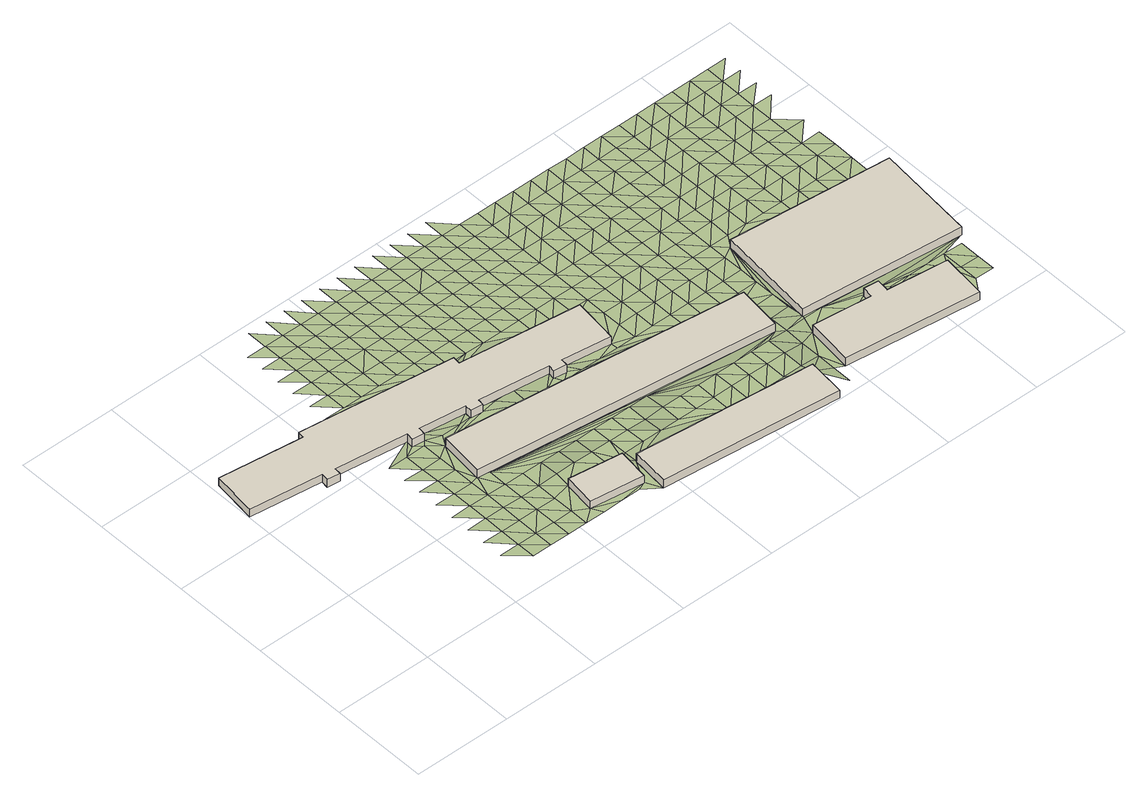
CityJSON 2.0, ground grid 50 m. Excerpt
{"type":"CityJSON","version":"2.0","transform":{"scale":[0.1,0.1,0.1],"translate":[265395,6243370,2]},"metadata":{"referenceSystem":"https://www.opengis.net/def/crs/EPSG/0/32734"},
"CityObjects":{
"building1":{"type":"Building","attributes":{"building":"industrial","building:levels":"1","footprint":{"type":"Polygon"},"plus_code":"CVXCXHXV+X3R","ground_height":2.72,"building_height":4.1,"roof_height":6.82},"geometry":[{"type":"Solid","lod":"1","boundaries":[[[[0,1,2,3]],[[1,4,5,2]],[[4,6,7,5]],[[6,8,9,7]],[[8,10,11,9]],[[10,12,13,11]],[[12,14,15,13]],[[14,16,17,15]],[[16,18,19,17]],[[18,20,21,19]],[[20,22,23,21]],[[22,24,25,23]],[[24,26,27,25]],[[26,28,29,27]],[[28,30,31,29]],[[30,32,33,31]],[[32,34,35,33]],[[34,36,37,35]],[[36,38,39,37]],[[38,40,41,39]],[[40,42,43,41]],[[42,44,45,43]],[[44,46,47,45]],[[46,0,3,47]],[[3,2,5,7,9,11,13,15,17,19,21,23,25,27,29,31,33,35,37,39,41,43,45,47]],[[46,44,42,40,38,36,34,32,30,28,26,24,22,20,18,16,14,12,10,8,6,4,1,0]]]]}]},
"building2":{"type":"Building","attributes":{"building":"industrial","building:levels":"1","footprint":{"type":"Polygon"},"plus_code":"C3X2XFXM+XMV","ground_height":2.68,"building_height":4.1,"roof_height":6.78},"geometry":[{"type":"Solid","lod":"1","boundaries":[[[[48,49,50,51]],[[49,52,53,50]],[[52,54,55,53]],[[54,48,51,55]],[[51,50,53,55]],[[54,52,49,48]]]]}]},
"building3":{"type":"Building","attributes":{"building":"industrial","building:levels":"1","footprint":{"type":"Polygon"},"plus_code":"C5X2X7X7+XQV","ground_height":3.08,"building_height":4.1,"roof_height":7.18},"geometry":[{"type":"Solid","lod":"1","boundaries":[[[[56,57,58,59]],[[57,60,61,58]],[[60,62,63,61]],[[62,56,59,63]],[[59,58,61,63]],[[62,60,57,56]]]]}]},
"building4":{"type":"Building","attributes":{"building":"industrial","building:levels":"1","footprint":{"type":"Polygon"},"plus_code":"C6X5XWX8+X6R","ground_height":3.13,"building_height":4.1,"roof_height":7.23},"geometry":[{"type":"Solid","lod":"1","boundaries":[[[[64,65,66,67]],[[65,68,69,66]],[[68,70,71,69]],[[70,64,67,71]],[[67,66,69,71]],[[70,68,65,64]]]]}]},
"building5":{"type":"Building","attributes":{"building":"industrial","building:levels":"1","footprint":{"type":"Polygon"},"plus_code":"CCXXX3XM+XWW","ground_height":3.3,"building_height":4.1,"roof_height":7.4},"geometry":[{"type":"Solid","lod":"1","boundaries":[[[[72,73,74,75]],[[73,76,77,74]],[[76,78,79,77]],[[78,80,81,79]],[[80,82,83,81]],[[82,84,85,83]],[[84,86,87,85]],[[86,72,75,87]],[[75,74,77,79,81,83,85,87]],[[86,84,82,80,78,76,73,72]]]]}]},
"building6":{"type":"Building","attributes":{"building":"industrial","building:levels":"1","footprint":{"type":"Polygon"},"plus_code":"CFXMXJXW+X6V","ground_height":3.18,"building_height":4.1,"roof_height":7.28},"geometry":[{"type":"Solid","lod":"1","boundaries":[[[[88,89,90,91]],[[89,92,93,90]],[[92,94,95,93]],[[94,88,91,95]],[[91,90,93,95]],[[94,92,89,88]]]]}]},
"terrain1":{"type":"TINRelief","geometry":[{"type":"CompositeSurface","lod":"1","boundaries":[[[96,97,98]],[[99,100,96]],[[101,96,98]],[[102,103,99]],[[96,104,99]],[[105,102,106]],[[101,104,96]],[[102,99,107]],[[108,109,106]],[[99,104,107]],[[106,102,110]],[[111,108,112]],[[113,104,101]],[[110,102,107]],[[114,108,106]],[[112,115,116]],[[114,106,110]],[[107,104,117]],[[113,118,104]],[[112,108,119]],[[115,120,121]],[[110,107,117]],[[117,104,118]],[[119,108,114]],[[122,115,112]],[[110,123,114]],[[121,120,124]],[[122,112,119]],[[118,113,125]],[[110,117,123]],[[126,120,115]],[[119,114,127]],[[126,115,122]],[[118,128,117]],[[122,119,127]],[[123,129,114]],[[127,114,129]],[[128,118,125]],[[124,120,130]],[[131,120,126]],[[130,120,131]],[[123,117,132]],[[132,117,128]],[[129,133,127]],[[57,122,127]],[[126,122,57]],[[134,129,123]],[[125,48,128]],[[135,130,131]],[[126,57,131]],[[136,137,138]],[[134,123,132]],[[139,140,141]],[[125,142,48]],[[133,129,143]],[[131,57,135]],[[134,143,129]],[[144,136,145]],[[146,132,128]],[[146,128,48]],[[147,148,135]],[[57,147,135]],[[146,134,132]],[[136,138,149]],[[145,150,151]],[[142,152,48]],[[153,133,143]],[[145,136,154]],[[150,155,156]],[[143,134,153]],[[146,157,134]],[[149,154,136]],[[141,138,139]],[[147,158,148]],[[158,147,57]],[[159,150,145]],[[155,160,161]],[[134,157,153]],[[159,145,154]],[[162,155,150]],[[133,153,163]],[[154,149,164]],[[162,150,159]],[[57,165,158]],[[152,166,48]],[[146,167,157]],[[148,158,168]],[[149,138,141]],[[160,155,169]],[[159,154,170]],[[167,153,157]],[[162,169,155]],[[164,170,154]],[[57,171,165]],[[172,173,160]],[[141,140,174]],[[133,163,175]],[[159,176,162]],[[172,160,169]],[[177,167,146]],[[163,153,167]],[[170,176,159]],[[166,152,178]],[[141,164,149]],[[158,165,168]],[[127,133,179]],[[162,180,169]],[[170,164,181]],[[176,180,162]],[[182,177,146]],[[57,183,171]],[[172,169,184]],[[175,185,133]],[[163,167,186]],[[180,184,169]],[[68,166,178]],[[176,170,187]],[[181,188,170]],[[177,186,167]],[[141,181,164]],[[189,172,190]],[[180,176,187]],[[184,190,172]],[[170,188,187]],[[186,175,163]],[[68,191,166]],[[182,186,177]],[[192,193,171]],[[180,194,184]],[[185,195,133]],[[188,181,196]],[[166,191,182]],[[194,180,187]],[[141,196,181]],[[190,184,197]],[[198,186,182]],[[198,175,186]],[[187,188,199]],[[197,184,194]],[[183,192,171]],[[182,191,200]],[[196,199,188]],[[192,201,193]],[[202,190,203]],[[200,198,182]],[[204,133,195]],[[205,194,187]],[[203,190,197]],[[206,196,141]],[[198,185,175]],[[199,205,187]],[[191,207,200]],[[208,197,194]],[[183,201,192]],[[141,174,206]],[[209,199,196]],[[200,207,198]],[[205,208,194]],[[206,209,196]],[[203,197,210]],[[133,204,179]],[[185,198,211]],[[205,199,212]],[[208,210,197]],[[193,201,213]],[[199,209,212]],[[207,211,198]],[[214,215,203]],[[183,216,201]],[[207,191,217]],[[208,205,218]],[[210,214,203]],[[219,174,220]],[[174,219,206]],[[209,206,219]],[[195,185,211]],[[212,218,205]],[[208,221,210]],[[209,222,212]],[[207,217,211]],[[218,221,208]],[[219,222,209]],[[201,216,213]],[[214,210,223]],[[219,220,224]],[[195,211,225]],[[218,212,226]],[[221,223,210]],[[222,226,212]],[[211,217,225]],[[227,214,228]],[[221,218,229]],[[223,228,214]],[[222,219,224]],[[216,230,231]],[[216,231,213]],[[195,225,204]],[[229,218,226]],[[217,191,232]],[[221,233,223]],[[222,234,226]],[[225,217,235]],[[233,221,229]],[[224,234,222]],[[56,183,57]],[[236,224,220]],[[228,223,237]],[[238,231,230]],[[229,226,239]],[[204,225,240]],[[237,223,233]],[[234,239,226]],[[235,240,225]],[[241,228,242]],[[179,243,127]],[[244,238,230]],[[245,233,229]],[[242,228,237]],[[234,224,246]],[[240,179,204]],[[239,245,229]],[[235,217,232]],[[247,238,244]],[[248,237,233]],[[216,183,249]],[[239,234,250]],[[240,235,251]],[[245,248,233]],[[246,250,234]],[[236,246,224]],[[237,252,242]],[[244,253,247]],[[240,254,179]],[[255,245,239]],[[248,252,237]],[[250,255,239]],[[254,240,251]],[[236,220,256]],[[232,251,235]],[[257,258,242]],[[259,248,245]],[[252,257,242]],[[249,230,216]],[[250,246,260]],[[259,245,255]],[[236,260,246]],[[254,261,179]],[[262,232,191]],[[252,248,263]],[[250,264,255]],[[247,253,265]],[[266,254,251]],[[267,248,259]],[[232,266,251]],[[250,260,264]],[[257,252,263]],[[248,267,263]],[[259,255,268]],[[230,249,244]],[[255,264,268]],[[266,261,254]],[[257,269,270]],[[260,236,271]],[[267,259,272]],[[269,257,263]],[[179,261,273]],[[264,260,271]],[[236,274,271]],[[272,259,268]],[[275,265,253]],[[266,232,276]],[[267,277,263]],[[244,249,253]],[[264,278,268]],[[276,232,279]],[[236,256,274]],[[277,267,272]],[[266,273,261]],[[278,264,271]],[[269,263,280]],[[281,179,273]],[[272,268,282]],[[280,263,277]],[[266,276,273]],[[282,268,278]],[[283,265,275]],[[284,269,285]],[[271,274,286]],[[277,272,287]],[[285,269,280]],[[249,275,253]],[[256,288,274]],[[278,271,286]],[[274,288,286]],[[287,272,282]],[[279,289,276]],[[283,290,265]],[[291,280,277]],[[262,279,232]],[[292,256,265]],[[282,278,293]],[[273,276,289]],[[289,279,294]],[[291,277,287]],[[290,292,265]],[[293,278,286]],[[183,56,249]],[[285,280,295]],[[282,296,287]],[[249,283,275]],[[291,295,280]],[[288,256,297]],[[286,288,297]],[[296,282,293]],[[273,289,281]],[[298,285,299]],[[179,281,243]],[[292,297,256]],[[279,262,294]],[[300,290,283]],[[301,291,287]],[[295,299,285]],[[293,286,302]],[[301,287,296]],[[294,303,289]],[[297,302,286]],[[300,283,304]],[[305,292,290]],[[295,291,306]],[[304,283,249]],[[307,296,293]],[[303,281,289]],[[303,294,308]],[[301,306,291]],[[292,305,297]],[[290,300,305]],[[302,307,293]],[[309,299,295]],[[262,308,294]],[[310,301,296]],[[306,309,295]],[[311,302,297]],[[307,310,296]],[[303,312,281]],[[313,314,299]],[[311,297,305]],[[300,304,315]],[[306,301,316]],[[309,313,299]],[[317,304,249]],[[318,307,302]],[[310,316,301]],[[300,315,305]],[[303,308,319]],[[302,311,318]],[[315,304,317]],[[320,309,306]],[[321,308,262]],[[303,319,312]],[[319,308,321]],[[316,320,306]],[[310,307,322]],[[281,312,243]],[[307,318,323]],[[324,313,309]],[[311,305,325]],[[249,326,317]],[[315,327,305]],[[320,324,309]],[[307,323,322]],[[311,325,318]],[[310,328,316]],[[325,305,327]],[[329,312,319]],[[262,330,321]],[[331,315,317]],[[324,332,313]],[[310,322,328]],[[262,333,334]],[[326,335,317]],[[323,318,336]],[[320,316,337]],[[329,243,312]],[[321,338,319]],[[325,336,318]],[[262,334,330]],[[331,317,335]],[[315,339,327]],[[316,328,337]],[[320,340,324]],[[329,319,338]],[[338,321,330]],[[249,56,326]],[[323,341,322]],[[315,331,339]],[[336,342,323]],[[330,334,72]],[[343,325,327]],[[335,326,344]],[[320,337,340]],[[332,324,345]],[[328,322,341]],[[323,342,341]],[[325,343,336]],[[343,327,339]],[[346,329,338]],[[346,243,329]],[[324,340,345]],[[331,335,347]],[[335,344,348]],[[330,72,349]],[[350,342,336]],[[328,351,337]],[[326,56,344]],[[349,338,330]],[[328,341,352]],[[339,331,347]],[[347,335,348]],[[336,343,350]],[[346,353,243]],[[340,337,351]],[[349,346,338]],[[328,352,351]],[[353,354,243]],[[343,339,355]],[[356,341,342]],[[342,350,357]],[[56,243,354]],[[358,348,344]],[[347,355,339]],[[340,359,345]],[[356,352,341]],[[340,351,360]],[[342,357,356]],[[361,353,346]],[[346,349,362]],[[344,56,358]],[[350,343,363]],[[340,360,359]],[[355,363,343]],[[361,346,362]],[[347,348,364]],[[354,353,365]],[[358,366,348]],[[367,357,350]],[[368,351,352]],[[356,369,352]],[[361,365,353]],[[364,355,347]],[[370,56,354]],[[363,367,350]],[[364,348,366]],[[368,360,351]],[[352,369,368]],[[362,349,371]],[[365,370,354]],[[372,358,56]],[[373,363,355]],[[357,374,356]],[[367,375,357]],[[361,370,365]],[[372,366,358]],[[355,364,373]],[[371,361,362]],[[56,370,372]],[[360,376,359]],[[369,356,374]],[[357,375,374]],[[377,360,368]],[[363,378,367]],[[360,377,376]],[[363,373,379]],[[380,371,349]],[[364,366,381]],[[368,369,382]],[[372,383,366]],[[378,375,367]],[[363,379,378]],[[382,369,374]],[[364,381,373]],[[381,366,383]],[[361,92,370]],[[384,377,368]],[[375,385,374]],[[368,382,386]],[[349,387,380]],[[379,373,388]],[[372,370,92]],[[385,375,378]],[[381,388,373]],[[368,386,384]],[[376,377,389]],[[383,372,92]],[[382,374,390]],[[378,379,391]],[[385,390,374]],[[381,383,92]],[[377,384,389]],[[379,388,391]],[[392,386,382]],[[393,371,380]],[[381,92,388]],[[390,392,382]],[[385,378,394]],[[395,378,391]],[[384,386,396]],[[394,390,385]],[[395,394,378]],[[392,396,386]],[[380,387,393]],[[388,92,397]],[[391,388,398]],[[399,371,393]],[[384,400,389]],[[401,392,390]],[[396,402,384]],[[391,398,395]],[[398,388,397]],[[390,394,401]],[[384,402,400]],[[392,403,396]],[[392,401,404]],[[405,397,92]],[[394,395,406]],[[398,407,395]],[[403,402,396]],[[392,404,403]],[[371,408,361]],[[394,406,401]],[[406,395,407]],[[409,398,397]],[[410,411,399]],[[400,402,412]],[[404,401,413]],[[402,403,414]],[[409,397,405]],[[406,413,401]],[[415,407,398]],[[402,414,412]],[[403,404,416]],[[92,417,405]],[[410,418,411]],[[398,409,415]],[[404,413,416]],[[411,418,399]],[[419,406,407]],[[420,414,403]],[[419,407,415]],[[403,416,420]],[[399,408,371]],[[421,413,406]],[[422,409,405]],[[412,414,423]],[[420,424,414]],[[406,419,421]],[[416,413,425]],[[422,405,426]],[[418,427,399]],[[410,428,418]],[[429,415,409]],[[414,424,423]],[[417,426,405]],[[425,420,416]],[[425,413,421]],[[409,422,429]],[[430,419,415]],[[431,424,420]],[[430,415,429]],[[431,420,425]],[[426,432,422]],[[433,421,419]],[[424,434,423]],[[417,432,426]],[[419,430,433]],[[434,424,431]],[[418,428,427]],[[422,435,429]],[[436,425,421]],[[432,435,422]],[[408,399,427]],[[434,437,423]],[[438,428,439]],[[436,421,433]],[[429,440,430]],[[441,431,425]],[[417,92,89]],[[435,440,429]],[[417,442,432]],[[441,425,436]],[[443,434,431]],[[430,444,433]],[[428,445,427]],[[428,438,446]],[[417,447,442]],[[440,444,430]],[[448,435,432]],[[441,443,431]],[[428,446,445]],[[449,437,434]],[[433,450,436]],[[451,446,438]],[[432,442,448]],[[444,450,433]],[[452,440,435]],[[434,443,449]],[[436,453,441]],[[446,454,445]],[[440,452,444]],[[427,445,408]],[[435,448,452]],[[450,453,436]],[[442,447,455]],[[451,454,446]],[[456,443,441]],[[453,457,441]],[[444,458,450]],[[454,459,445]],[[444,452,460]],[[448,442,461]],[[442,455,462]],[[457,456,441]],[[89,447,417]],[[463,449,443]],[[458,453,450]],[[444,460,458]],[[448,461,452]],[[442,462,461]],[[443,456,463]],[[464,457,453]],[[465,460,452]],[[464,453,458]],[[466,462,455]],[[465,452,461]],[[455,447,89]],[[456,457,467]],[[468,457,464]],[[458,460,469]],[[465,470,460]],[[456,467,463]],[[471,461,462]],[[472,462,466]],[[457,468,467]],[[460,470,469]],[[461,471,465]],[[473,464,458]],[[462,472,471]],[[89,466,455]],[[474,463,467]],[[469,473,458]],[[470,465,475]],[[476,468,464]],[[465,471,475]],[[477,472,466]],[[464,473,476]],[[478,467,468]],[[470,479,469]],[[472,477,471]],[[466,480,477]],[[479,470,475]],[[478,468,476]],[[481,474,467]],[[475,471,482]],[[473,469,483]],[[479,484,469]],[[467,478,481]],[[471,477,482]],[[473,483,476]],[[483,469,484]],[[479,475,485]],[[482,486,475]],[[478,476,487]],[[485,484,479]],[[483,488,476]],[[478,487,481]],[[487,476,488]],[[489,483,484]],[[487,490,481]],[[491,488,483]],[[492,487,488]],[[487,493,490]]]}]}
},
"vertices":[
[35,1359,3],[5,1129,3],[5,1129,48],[35,1359,48],[373,1083,3],[373,1083,48],[369,1045,3],[369,1045,48],[433,1037,3],[433,1037,48],[437,1072,3],[437,1072,48],[802,1026,3],[802,1026,48],[797,988,3],[797,988,48],[859,980,3],[859,980,48],[864,1017,3],[864,1017,48],[1101,988,3],[1101,988,48],[1097,954,3],[1097,954,48],[1160,946,3],[1160,946,48],[1164,977,3],[1164,977,48],[1522,932,3],[1522,932,48],[1518,898,3],[1518,898,48],[1583,890,3],[1583,890,48],[1587,924,3],[1587,924,48],[1837,892,3],[1837,892,48],[1866,1122,3],[1866,1122,48],[1252,1200,3],[1252,1200,48],[1257,1239,3],[1257,1239,48],[469,1339,3],[469,1339,48],[465,1305,3],[465,1305,48],
[1107,208,6],[1381,172,6],[1381,172,48],[1107,208,48],[1403,336,6],[1403,336,48],[1129,373,6],[1129,373,48],
[2429,715,5],[904,897,5],[904,897,52],[2429,715,52],[876,665,5],[876,665,52],[2401,484,5],[2401,484,52],
[2357,198,5],[1442,290,5],[1442,290,52],[2357,198,52],[1422,95,5],[1422,95,52],[2337,3,5],[2337,3,52],
[2484,130,6],[3171,51,6],[3171,51,54],[2484,130,54],[3198,285,6],[3198,285,54],[2888,321,6],[2888,321,54],[2896,385,6],[2896,385,54],[2821,394,6],[2821,394,54],[2814,338,6],[2814,338,54],[2512,372,6],[2512,372,54],
[3376,393,6],[3426,908,6],[3426,908,53],[3376,393,53],[2597,987,6],[2597,987,53],[2547,473,6],[2547,473,53],
[737,250,6],[637,250,7],[737,155,6],[737,355,6],[637,355,6],[837,155,6],[737,455,8],[637,455,7],[837,250,6],[637,555,9],[737,555,9],[837,355,6],[737,655,7],[637,655,7],[837,455,8],[637,760,8],[737,760,7],[937,155,6],[837,555,9],[737,855,5],[637,855,7],[937,355,5],[937,250,6],[837,655,7],[737,955,6],[637,955,5],[837,760,7],[937,455,7],[802,1026,11],[1037,155,6],[837,855,5],[876,665,7],[1037,250,6],[937,555,6],[797,988,6],[837,955,6],[1037,355,6],[937,655,6],[1037,455,6],[859,980,6],[737,1455,5],[637,1455,5],[737,1355,5],[637,1355,5],[469,1339,6],[1138,1255,6],[1138,155,6],[1037,555,6],[637,1560,5],[737,1560,5],[1129,373,8],[937,955,4],[864,1017,11],[837,1355,5],[737,1655,6],[637,1655,6],[1238,155,7],[1138,555,5],[837,1455,6],[737,1755,7],[637,1755,7],[1138,455,9],[1037,955,4],[837,1560,5],[737,1850,7],[637,1850,7],[837,1655,6],[1238,555,6],[937,1355,5],[1097,954,8],[1381,172,8],[1238,455,13],[1101,988,8],[837,1755,8],[937,1455,5],[1160,946,8],[837,1850,7],[737,1955,8],[1257,1239,6],[1338,555,5],[937,1560,5],[1338,355,12],[1338,155,8],[1738,555,7],[937,1655,6],[1037,1355,5],[1403,336,12],[1338,855,5],[937,1755,8],[1438,555,6],[1338,455,11],[1037,1560,5],[1037,1455,5],[837,1955,8],[937,1850,7],[1442,290,8],[1238,955,10],[1164,977,8],[1037,1655,6],[1538,555,6],[1138,1355,5],[1037,1755,7],[1438,455,10],[1138,1455,5],[1438,355,12],[1338,955,12],[937,1955,8],[1037,1850,7],[1638,555,7],[1138,1560,5],[1238,1255,6],[1538,355,13],[1138,1655,7],[1238,1355,5],[1138,1755,8],[1538,455,9],[1238,1455,5],[1522,932,12],[1138,1850,7],[1037,1955,7],[1438,855,6],[1638,355,14],[1238,1560,5],[1338,1255,6],[1252,1200,9],[1238,1655,8],[1338,1355,4],[1238,1755,8],[1438,1255,5],[1638,455,7],[1338,1455,5],[1138,1955,7],[1238,1850,7],[1338,1560,5],[1538,855,7],[1518,898,7],[1938,250,14],[1338,1655,8],[1438,1355,4],[1738,355,13],[1638,1155,9],[1338,1755,8],[1583,890,7],[1438,1455,5],[1738,455,14],[1238,1955,7],[1338,1850,7],[2401,484,7],[1638,855,8],[1438,1560,6],[1538,1255,5],[1587,924,12],[1438,1655,8],[2139,760,7],[1538,1355,5],[1838,355,13],[1438,1755,9],[1738,855,6],[1838,455,14],[1538,1455,5],[1866,1122,7],[1438,1850,8],[1338,1955,7],[1538,1560,6],[1638,1255,5],[1938,455,14],[2357,198,10],[1538,1755,8],[1638,1355,5],[1837,892,4],[1938,355,14],[1538,1655,8],[1638,1455,5],[1538,1850,8],[1438,1955,7],[1738,1255,7],[1638,1560,6],[2038,455,13],[1738,1155,9],[1838,855,4],[2038,355,14],[1638,1655,8],[1738,1355,5],[2038,250,14],[1638,1755,8],[2139,455,13],[1738,1455,5],[1938,855,4],[1538,1955,7],[1638,1850,8],[1838,1255,5],[1738,1560,5],[1838,1155,7],[2139,355,14],[1938,955,4],[1738,1655,6],[1938,1050,4],[1838,1355,5],[2139,250,14],[1738,1755,7],[1838,1455,5],[1938,1155,5],[1638,1955,7],[1738,1850,8],[2038,955,5],[1838,1560,5],[1938,1255,5],[2239,355,15],[2038,855,5],[2038,1050,5],[1838,1655,6],[1938,1355,5],[2239,250,15],[1838,1755,7],[1938,1455,5],[2038,1155,5],[2239,455,13],[1838,1850,8],[1738,1955,8],[2139,955,4],[1938,1560,5],[2139,855,5],[2038,1255,5],[2339,355,13],[1938,1655,6],[2339,250,13],[2038,1455,5],[2038,1355,5],[1938,1755,6],[2139,1155,5],[2239,760,6],[2139,1050,5],[2038,1560,5],[2339,455,13],[2439,250,6],[2239,955,5],[1938,1850,7],[2439,55,6],[2439,155,6],[2239,855,5],[2139,1255,5],[2038,1655,6],[2439,355,6],[2239,1050,5],[2038,1755,5],[2139,1455,5],[2139,1355,5],[2239,1155,5],[2339,760,6],[2038,1850,7],[2439,455,7],[2339,955,5],[2339,855,5],[2512,372,10],[2239,1255,5],[2139,1655,6],[2139,1560,5],[2439,555,5],[2439,655,5],[2339,1050,5],[2239,1455,5],[2239,1355,5],[2439,760,5],[2139,1850,6],[2139,1755,5],[2547,473,13],[2539,455,13],[2339,1155,5],[2439,955,5],[2539,555,11],[2439,855,5],[2339,1255,5],[2239,1655,6],[2239,1560,5],[2539,655,9],[2639,455,13],[2539,760,7],[2439,1050,5],[2339,1455,4],[2339,1355,5],[2239,1850,6],[2239,1755,5],[2439,1255,6],[2439,1155,6],[2739,355,13],[2539,955,6],[2339,1560,5],[2539,855,7],[2339,1755,5],[2439,1355,7],[2339,1655,6],[2814,338,13],[2539,1050,5],[2339,1850,6],[2439,1455,4],[2539,1155,6],[2439,1560,4],[2821,394,13],[2539,1355,7],[2539,1255,6],[2439,1655,5],[2639,1050,5],[2639,1155,6],[2896,385,14],[2439,1850,4],[2539,1455,4],[2439,1755,5],[2539,1655,5],[2539,1560,4],[2739,1050,7],[2639,1355,6],[2639,1255,6],[3376,393,8],[2739,1155,6],[2888,321,13],[2940,355,14],[2539,1850,4],[2639,1455,4],[2539,1755,5],[2739,1255,6],[2639,1560,4],[2940,955,7],[3040,355,14],[2739,1355,6],[2639,1655,5],[2739,1455,5],[2839,1155,6],[2639,1850,4],[2639,1755,5],[2739,1560,4],[2839,1050,6],[3140,355,13],[3198,285,10],[2839,1255,6],[2839,1355,6],[2739,1655,5],[2940,1050,6],[2839,1455,5],[2739,1755,5],[2940,1155,7],[2839,1560,4],[2739,1850,4],[3240,155,10],[3171,51,10],[2940,1255,7],[2839,1655,5],[3040,1050,6],[2839,1755,6],[2940,1355,6],[3240,355,10],[3240,250,10],[3040,955,7],[3040,1155,7],[2839,1850,5],[2940,1455,5],[3340,155,8],[3040,1255,7],[2940,1560,4],[3340,250,8],[3140,955,7],[2940,1755,6],[2940,1655,5],[3040,1455,5],[3340,355,8],[3040,1355,6],[3140,1155,7],[3140,1050,6],[2940,1850,6],[3040,1560,5],[3140,1255,7],[3240,955,6],[3040,1755,6],[3040,1655,5],[3140,1455,5],[3140,1355,6],[3240,1155,7],[3240,1050,6],[3140,1560,5],[3040,1850,7],[3240,1255,7],[3140,1655,5],[3340,1050,7],[3140,1755,6],[3240,1355,6],[3340,955,6],[3140,1850,7],[3340,1155,9],[3240,1560,5],[3240,1455,5],[3340,1355,7],[3340,1255,9],[3240,1755,6],[3240,1655,5],[3340,1560,5],[3240,1850,8],[3340,1655,5],[3340,1755,6],[3340,1850,8]
]}
